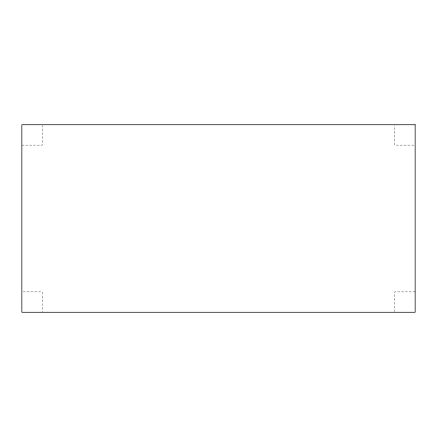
<?xml version="1.0" encoding="UTF-8"?>
<svg xmlns="http://www.w3.org/2000/svg" width="437" height="437" viewBox="0 0 437 437"><rect width="100%" height="100%" fill="white"/><g stroke="black" fill="none" stroke-linecap="round" stroke-linejoin="round"><path stroke-width="0.33" stroke-dasharray="2.19 1.64" d="M21.85 145.117L42.236 145.117L42.236 125.414M413.79 145.117L394.764 145.117L394.764 125.414M23.21 291.883L42.236 291.883L42.236 312.264M415.15 291.883L394.764 291.883L394.764 311.586"/><path stroke-width="0.66" d="M415.15 124.736L21.85 124.736L21.85 312.264L415.15 312.264L415.15 124.736"/></g></svg>
